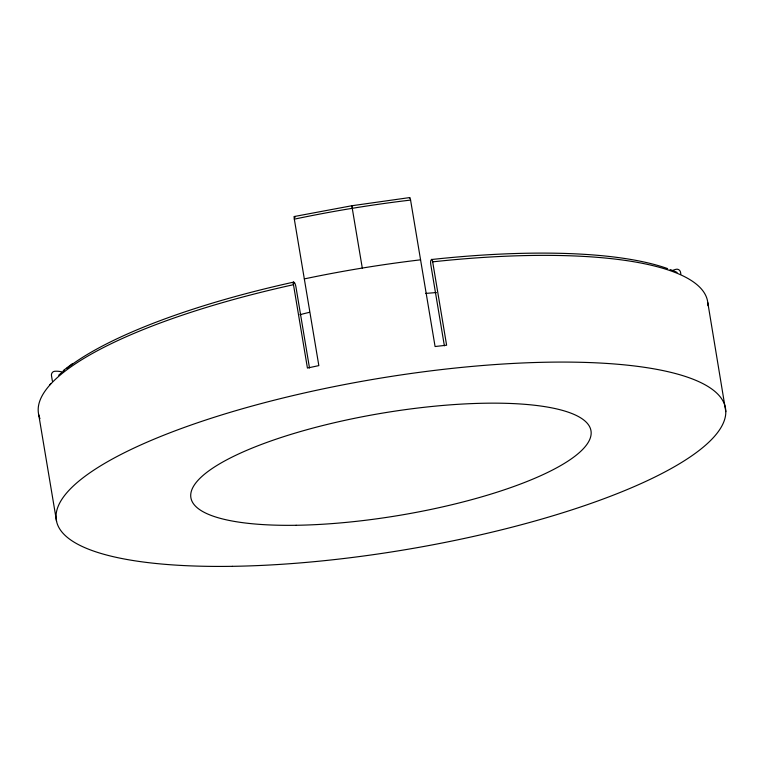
<?xml version="1.0" encoding="UTF-8"?>
<svg xmlns="http://www.w3.org/2000/svg" width="764" height="764" viewBox="0 0 764 764"><rect width="100%" height="100%" fill="white"/><g stroke="black" fill="none" stroke-linecap="round" stroke-linejoin="round"><path stroke-width="1.15" d="M63.297 370.559L72.246 363.788M293.166 283.177L294.56 282.861A3.495 0.659 77.6 0 1 295.945 286.949L309.496 367.971M294.302 216.518L351.832 205.745L409.676 197.58M66.544 368.582A335.74 85.759 -9.5 0 1 293.729 282.097L294.56 282.861M680.848 274.161L680.543 272.29A3.495 3.161 46.4 0 0 676.169 269.272A24.477 22.137 46.4 0 0 673.008 270.322M444.381 345.834L430.82 264.812A3.495 0.745 83.8 0 1 430.877 260.486L431.498 259.502A3.495 0.745 83.8 0 1 432.672 261.851L446.615 345.223A339.226 86.657 -9.5 0 0 435.079 346.531L410.574 200.082A3.495 0.63 83.3 0 0 409.447 197.924M362.289 268.059L351.832 205.774L351.984 206.901M295.009 217.511A24.477 3.83 78.1 0 0 294.598 216.775A3.495 0.544 78.1 0 0 294.321 219.163L318.836 365.612A339.226 86.657 -9.5 0 0 307.434 368.067L293.481 284.695A3.495 0.659 77.6 0 1 293.739 282.117M52.401 381.15L51.465 375.544A3.495 3.19 -63.4 0 1 54.655 371.285A24.477 22.337 -63.4 0 1 61.426 371.801M38.735 414.776L56.593 521.459M707.789 302.592L725.8 411.624M299.908 314.682A209.833 53.604 -9.5 0 1 309.458 312.323M425.577 293.433A209.833 53.604 -9.5 0 1 436.397 292.574M431.479 259.531A335.597 85.73 -9.5 0 1 667.612 268.603M670.104 269.52A335.597 85.73 -9.5 0 1 677.076 272.414M49.708 384.922A335.74 85.759 -9.5 0 1 50.844 383.509M58.675 375.277A335.74 85.759 -9.5 0 1 64.443 370.263M432.672 261.851A339.226 86.657 -9.5 0 1 707.941 305.638M39.976 418.615A339.226 86.657 -9.5 0 1 293.481 284.695M304.32 278.908A339.226 86.657 -9.5 0 1 420.572 259.827M294.321 219.163A339.226 86.657 -9.5 0 1 410.574 200.082M296.136 525.279A202.832 51.818 -9.5 0 0 591.069 431.402A202.832 51.818 -9.5 0 0 285.564 436.063A202.832 51.818 -9.5 0 0 296.136 525.279M232.409 566.325A339.226 86.657 -9.5 0 0 725.647 409.313A339.226 86.657 -9.5 0 0 214.713 417.115A339.226 86.657 -9.5 0 0 232.409 566.325"/></g></svg>
